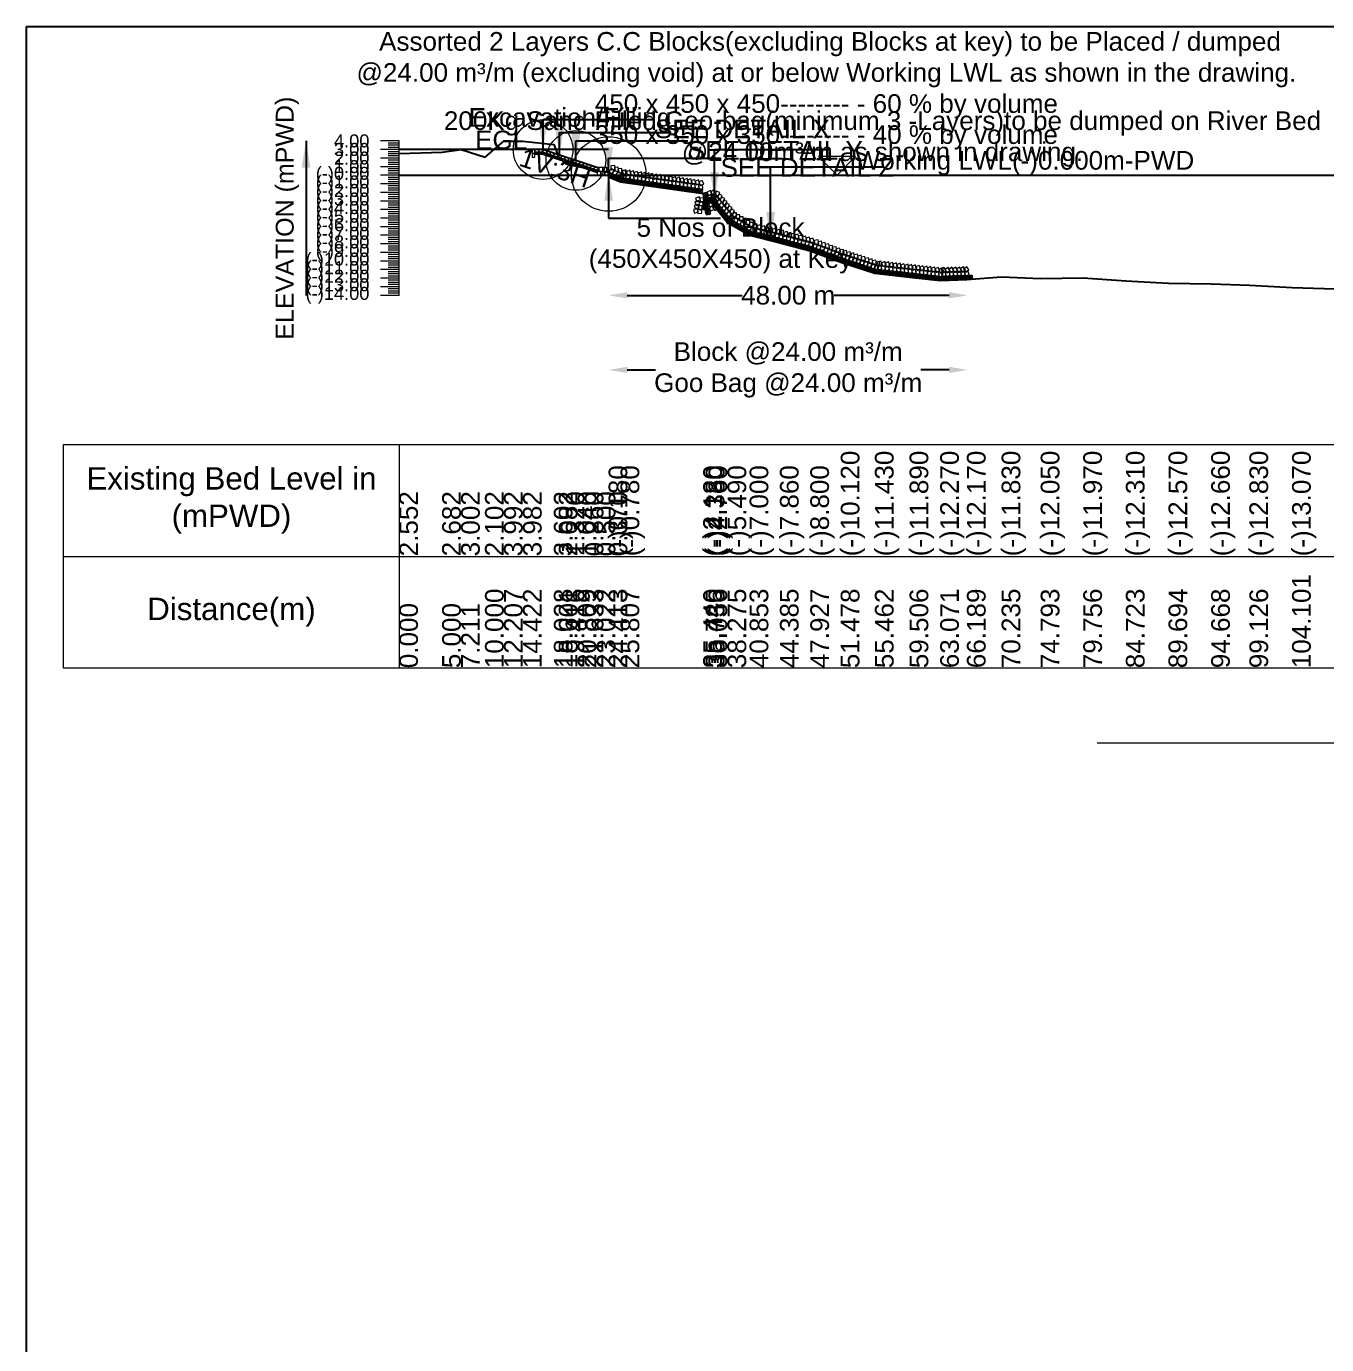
# Model space of a CAD drawing. Header units: inches. Extents: x 89000 to 845000, y -7071 to 18.
# Drawn here: x 340000 to 343487, y -3536 to 0 of the extents above; entities that cross this region are included whole.
import ezdxf

# ---------------------------------------------------------------- set-up
doc = ezdxf.new("R2010")
doc.units = ezdxf.units.IN
doc.header["$LTSCALE"] = 7
doc.header["$MEASUREMENT"] = 0
for name, color, linetype, lineweight in [('Cross section Data Border', 7, 'Continuous', 9), ('Cross Section Labels', 7, 'Continuous', 9), ('Existing_Bed_Level for Xsection', 7, 'Continuous', 25), ('Long Section Labels', 7, 'Continuous', 9)]:
    doc.layers.add(name, color=color, linetype=linetype, lineweight=lineweight)
doc.styles.get("Standard").update_dxf_attribs({"font": 'arial.ttf'})
doc.dimstyles.new('Appron Lebeling Style', dxfattribs={"dimtxt": 50, "dimasz": 50, "dimexe": 0.18, "dimexo": 0.0625, "dimgap": 0.09, "dimtad": 0, "dimtih": 1, "dimtoh": 1, "dimdec": 4, "dimzin": 0, "dimdsep": 46, "dimtxsty": 'Standard', "dimcen": 0.09, "dimse1": 1, "dimse2": 1, "dimadec": 0, "dimazin": 0, "dimtfac": 1, "dimtdec": 4, "dimtofl": 0, "dimtmove": 0, "dimatfit": 3, "dimfxl": 1, "dimtolj": 1, "dimtzin": 0, "dimarcsym": 0})
doc.dimstyles.get("Standard").update_dxf_attribs({"dimtxt": 0.18, "dimasz": 0.18, "dimexe": 0.18, "dimexo": 0.0625, "dimgap": 0.09, "dimtad": 0, "dimtih": 1, "dimtoh": 1, "dimdec": 4, "dimzin": 0, "dimdsep": 46, "dimtxsty": 'Standard', "dimcen": 0.09, "dimadec": 0, "dimazin": 0, "dimtfac": 1, "dimtdec": 4, "dimtofl": 0, "dimtmove": 0, "dimatfit": 3, "dimfxl": 1, "dimtolj": 1, "dimtzin": 0, "dimarcsym": 0})

# ---------------------------------------------------------------- blocks, each defined once
blk = doc.blocks.new('*D27')
at = {"layer": 'Cross Section Labels', "color": 0, "lineweight": -2, "transparency": 16777216}
for p, q in [((341611.5, -721.4), (341919.4, -721.4)), ((342474.4, -721.4), (342166.6, -721.4))]:
    blk.add_line(p, q, dxfattribs=at)
at = {"layer": 'Cross Section Labels', "color": 0, "transparency": 16777216}
for points in [[(341611.5, -713), (341611.5, -729.7), (341561.5, -721.4)], [(342474.4, -713), (342474.4, -729.7), (342524.4, -721.4)]]:
    blk.add_solid(points, dxfattribs=at)
at = {"layer": 'Defpoints', "color": 0, "transparency": 16777216}
for p in [(341561.5, -399.4), (342524.4, -679.1), (342524.4, -721.4)]:
    blk.add_point(p, dxfattribs=at)
at = {"layer": 'Cross Section Labels', "color": 0, "transparency": 16777216, "insert": (342043, -721.4), "char_height": 50, "attachment_point": 5}
blk.add_mtext('\\A1;48.00 m', dxfattribs=at)
blk = doc.blocks.new('*D28')
at = {"layer": 'Cross Section Labels', "color": 0, "lineweight": -2, "transparency": 16777216}
for p, q in [((341611.5, -921.4), (341687.4, -921.4)), ((342474.4, -921.4), (342398.6, -921.4))]:
    blk.add_line(p, q, dxfattribs=at)
at = {"layer": 'Cross Section Labels', "color": 0, "transparency": 16777216}
for points in [[(341611.5, -913), (341611.5, -929.7), (341561.5, -921.4)], [(342474.4, -913), (342474.4, -929.7), (342524.4, -921.4)]]:
    blk.add_solid(points, dxfattribs=at)
at = {"layer": 'Defpoints', "color": 0, "transparency": 16777216}
for p in [(341561.5, -399.4), (342524.4, -679.1), (342524.4, -921.4)]:
    blk.add_point(p, dxfattribs=at)
at = {"layer": 'Cross Section Labels', "color": 0, "transparency": 16777216, "insert": (342043, -921.4), "char_height": 50, "attachment_point": 5}
blk.add_mtext('\\A1;Block @24.00 m³/m ^JGoo Bag @24.00 m³/m ', dxfattribs=at)

msp = doc.modelspace()

# ---------------------------------------------------------------- linework, layer by layer
msp.add_lwpolyline([(340000, 0), (350000, 0), (350000, -7071), (340000, -7071)], close=True)
at = {"layer": 'Cross section Data Border'}
msp.add_lwpolyline([(340100, -1121.36), (349163.13215, -1121.36), (349163.13215, -1721.36), (340100, -1721.36)], close=True, dxfattribs=at)
for points in [[(341000, -1121.36), (341000, -1721.36)], [(340100, -1421.36), (349163.13215, -1421.36)]]:
    msp.add_lwpolyline(points, dxfattribs=at)
at = {"layer": 'Cross Section Labels'}
msp.add_lwpolyline([(342173.90156, -399.36), (342223.90156, -349.36), (342123.90156, -349.36)], close=True, dxfattribs=at)
msp.add_lwpolyline([(342871.56607, -1921.36), (345031.56607, -1921.36), (347191.56607, -1921.36)], dxfattribs=at)
for centre, radius in [((341385.55156, -330.36), 80), ((341473.52656, -359.685), 80), ((341561.50156, -395.91), 100)]:
    msp.add_circle(centre, radius, dxfattribs=at)
at = {"layer": 'Existing_Bed_Level for Xsection'}
for points in [[(341000, -340.664), (341115, -337.674), (341165.85536, -330.314), (341230, -351.014), (341280.75078, -307.544), (341331.71072, -307.774), (341414.6384, -316.514), (341427.82473, -351.474), (341446.57922, -369), (341478.599, -375.44), (341497.56608, -379.58), (341529.49976, -387.86), (341561.50156, -390.85), (341561.50156, -403.5), (341593.56044, -417.3), (341815.12208, -448.35), (341821.90815, -500.1), (341829.27679, -462.84), (341880.33232, -525.63), (341939.62812, -560.36), (342020.84769, -580.14), (342102.32164, -601.76), (342183.99747, -632.12), (342275.61907, -662.25), (342368.64495, -672.83), (342450.64193, -681.57), (342522.34983, -679.27), (342615.41233, -671.45), (342720.2401, -676.51), (342834.38518, -674.67), (342948.6308, -682.49), (343062.96025, -688.47), (343177.36033, -690.54), (343279.90219, -694.45), (343394.32099, -699.97), (343508.79294, -704.11)], [(341561.50156, -330.36), (341000, -330.36)], [(341535.62656, -380.385), (341386.61381, -330.71409), (341385.55156, -330.36), (341384.43184, -330.36), (341363.73184, -330.36)], [(341363.73184, -337.26), (341384.43184, -337.26), (341535.62656, -387.65824)], [(341363.73184, -339.56), (341384.0586, -339.56), (341532.4086, -389.01)], [(341363.73184, -341.86), (341383.68537, -341.86), (341530.45156, -390.78206)], [(341000, -399.36), (349063.13215, -399.36)]]:
    msp.add_lwpolyline(points, dxfattribs=at)
at = {"layer": 'Long Section Labels'}
for points in [[(341000, -307.36), (340950, -307.36)], [(341000, -313.11), (340970, -313.11)], [(341000, -721.36), (341000, -698.36), (341000, -675.36), (341000, -652.36), (341000, -629.36), (341000, -606.36), (341000, -583.36), (341000, -560.36), (341000, -537.36), (341000, -514.36), (341000, -491.36), (341000, -468.36), (341000, -445.36), (341000, -422.36), (341000, -399.36), (341000, -376.36), (341000, -353.36), (341000, -330.36), (341000, -307.36)], [(341000, -330.36), (340950, -330.36)], [(341000, -353.36), (340950, -353.36)], [(341000, -318.86), (340970, -318.86)], [(341000, -324.61), (340970, -324.61)], [(341000, -336.11), (340970, -336.11)], [(341000, -341.86), (340970, -341.86)], [(341000, -347.61), (340970, -347.61)], [(341000, -376.36), (340950, -376.36)], [(341000, -359.11), (340970, -359.11)], [(341000, -364.86), (340970, -364.86)], [(341000, -370.61), (340970, -370.61)], [(341000, -382.11), (340970, -382.11)], [(341000, -387.86), (340970, -387.86)], [(341000, -399.36), (340950, -399.36)], [(341000, -422.36), (340950, -422.36)], [(341000, -393.61), (340970, -393.61)], [(341000, -405.11), (340970, -405.11)], [(341000, -410.86), (340970, -410.86)], [(341000, -416.61), (340970, -416.61)], [(341000, -445.36), (340950, -445.36)], [(341000, -428.11), (340970, -428.11)], [(341000, -433.86), (340970, -433.86)], [(341000, -439.61), (340970, -439.61)], [(341000, -451.11), (340970, -451.11)], [(341000, -456.86), (340970, -456.86)], [(341000, -468.36), (340950, -468.36)], [(341000, -491.36), (340950, -491.36)], [(341000, -462.61), (340970, -462.61)], [(341000, -474.11), (340970, -474.11)], [(341000, -479.86), (340970, -479.86)], [(341000, -485.61), (340970, -485.61)], [(341000, -514.36), (340950, -514.36)], [(341000, -497.11), (340970, -497.11)], [(341000, -502.86), (340970, -502.86)], [(341000, -508.61), (340970, -508.61)], [(341000, -520.11), (340970, -520.11)], [(341000, -525.86), (340970, -525.86)], [(341000, -537.36), (340950, -537.36)], [(341000, -560.36), (340950, -560.36)], [(341000, -531.61), (340970, -531.61)], [(341000, -543.11), (340970, -543.11)], [(341000, -548.86), (340970, -548.86)], [(341000, -554.61), (340970, -554.61)], [(341000, -583.36), (340950, -583.36)], [(341000, -566.11), (340970, -566.11)], [(341000, -571.86), (340970, -571.86)], [(341000, -577.61), (340970, -577.61)], [(341000, -589.11), (340970, -589.11)], [(341000, -594.86), (340970, -594.86)], [(341000, -600.61), (340970, -600.61)], [(341000, -606.36), (340950, -606.36)], [(341000, -629.36), (340950, -629.36)], [(341000, -612.11), (340970, -612.11)], [(341000, -617.86), (340970, -617.86)], [(341000, -623.61), (340970, -623.61)], [(341000, -635.11), (340970, -635.11)], [(341000, -652.36), (340950, -652.36)], [(341000, -640.86), (340970, -640.86)], [(341000, -646.61), (340970, -646.61)], [(341000, -658.11), (340970, -658.11)], [(341000, -663.86), (340970, -663.86)], [(341000, -669.61), (340970, -669.61)], [(341000, -675.36), (340950, -675.36)], [(341000, -698.36), (340950, -698.36)], [(341000, -681.11), (340970, -681.11)], [(341000, -686.86), (340970, -686.86)], [(341000, -692.61), (340970, -692.61)], [(341000, -704.11), (340970, -704.11)], [(341000, -721.36), (340950, -721.36)], [(341000, -709.86), (340970, -709.86)], [(341000, -715.61), (340970, -715.61)]]:
    msp.add_lwpolyline(points, dxfattribs=at)
for points in [[(341363.73184, -330.36), (341356.83184, -330.36), (341356.83184, -340.71), (341363.73184, -340.71)], [(341363.73184, -340.71), (341356.83184, -340.71), (341356.83184, -351.06), (341363.73184, -351.06)], [(341374.08184, -330.36), (341363.73184, -330.36), (341363.73184, -337.26), (341374.08184, -337.26)], [(341384.43184, -330.36), (341374.08184, -330.36), (341374.08184, -337.26), (341384.43184, -337.26)], [(341396.43269, -333.98704), (341386.61381, -330.71409), (341384.43184, -337.26), (341394.25071, -340.53296)], [(341406.25156, -337.26), (341396.43269, -333.98704), (341394.25071, -340.53296), (341404.06959, -343.80591)], [(341416.07043, -340.53296), (341406.25156, -337.26), (341404.06959, -343.80591), (341413.88846, -347.07887)], [(341425.8893, -343.80591), (341416.07043, -340.53296), (341413.88846, -347.07887), (341423.70733, -350.35183)], [(341435.70817, -347.07887), (341425.8893, -343.80591), (341423.70733, -350.35183), (341433.5262, -353.62479)], [(341445.52705, -350.35183), (341435.70817, -347.07887), (341433.5262, -353.62479), (341443.34508, -356.89774)], [(341455.34592, -353.62479), (341445.52705, -350.35183), (341443.34508, -356.89774), (341453.16395, -360.1707)], [(341465.16479, -356.89774), (341455.34592, -353.62479), (341453.16395, -360.1707), (341462.98282, -363.44366)], [(341474.98366, -360.1707), (341465.16479, -356.89774), (341462.98282, -363.44366), (341472.80169, -366.71662)], [(341484.80254, -363.44366), (341474.98366, -360.1707), (341472.80169, -366.71662), (341482.62056, -369.98957)], [(341494.62141, -366.71662), (341484.80254, -363.44366), (341482.62056, -369.98957), (341492.43944, -373.26253)], [(341504.44028, -369.98957), (341494.62141, -366.71662), (341492.43944, -373.26253), (341502.25831, -376.53549)], [(341514.25915, -373.26253), (341504.44028, -369.98957), (341502.25831, -376.53549), (341512.07718, -379.80845)], [(341524.07802, -376.53549), (341514.25915, -373.26253), (341512.07718, -379.80845), (341521.89605, -383.0814)], [(341533.8969, -379.80845), (341524.07802, -376.53549), (341521.89605, -383.0814), (341531.71492, -386.35436)], [(341545.97656, -378.66), (341535.62656, -378.66), (341535.62656, -389.01), (341545.97656, -389.01)], [(341556.32656, -378.66), (341545.97656, -378.66), (341545.97656, -389.01), (341556.32656, -389.01)], [(341576.40476, -387.52801), (341568.28248, -381.11311), (341561.86757, -389.23539), (341569.98986, -395.65029)], [(341577.76668, -373.13354), (341567.48686, -374.33675), (341568.69007, -384.61657), (341578.96989, -383.41336)], [(341585.91141, -391.62022), (341577.78912, -385.20532), (341571.37422, -393.3276), (341579.4965, -399.7425)], [(341587.27333, -377.22575), (341576.99351, -378.42896), (341578.19672, -388.70878), (341588.47654, -387.50557)], [(341596.77998, -381.31796), (341586.50015, -382.52117), (341587.70336, -392.80099), (341597.98319, -391.59778)], [(341606.28662, -385.41017), (341596.0068, -386.61338), (341597.21001, -396.8932), (341607.48983, -395.68999)], [(341607.66323, -384.61793), (341598.06608, -388.49312), (341601.94127, -398.09028), (341611.53842, -394.21509)], [(341617.91307, -386.05436), (341608.31592, -389.92955), (341612.19111, -399.52671), (341621.78826, -395.65152)], [(341628.16291, -387.49079), (341618.56575, -391.36598), (341622.44094, -400.96314), (341632.0381, -397.08795)], [(341540.80156, -389.01), (341530.45156, -389.01), (341530.45156, -399.36), (341540.80156, -399.36)], [(341551.15156, -389.01), (341540.80156, -389.01), (341540.80156, -399.36), (341551.15156, -399.36)], [(341561.50156, -389.01), (341551.15156, -389.01), (341551.15156, -399.36), (341561.50156, -399.36)], [(341595.41805, -395.71243), (341587.29577, -389.29753), (341580.88086, -397.41981), (341589.00315, -403.83472)], [(341604.9247, -399.80464), (341596.80241, -393.38974), (341590.38751, -401.51202), (341598.5098, -407.92693)], [(341610.15095, -398.86107), (341600.62295, -394.81882), (341596.5807, -404.34682), (341606.1087, -408.38907)], [(341620.40078, -400.2975), (341610.87279, -396.25525), (341606.83054, -405.78325), (341616.35853, -409.8255)], [(341628.36783, -398.70703), (341618.09573, -399.97446), (341619.36316, -410.24657), (341629.63527, -408.97914)], [(341638.61767, -400.14346), (341628.34557, -401.41089), (341629.613, -411.683), (341639.8851, -410.41557)], [(341638.41275, -388.92722), (341628.81559, -392.80241), (341632.69078, -402.39957), (341642.28794, -398.52438)], [(341648.86751, -401.57989), (341638.59541, -402.84732), (341639.86284, -413.11943), (341650.13494, -411.852)], [(341648.66259, -390.36365), (341639.06543, -394.23884), (341642.94062, -403.83599), (341652.53777, -399.9608)], [(341659.11735, -403.01632), (341648.84524, -404.28375), (341650.11267, -414.55585), (341660.38478, -413.28842)], [(341658.91242, -391.80008), (341649.31527, -395.67527), (341653.19046, -405.27242), (341662.78761, -401.39723)], [(341669.36719, -404.45275), (341659.09508, -405.72018), (341660.36251, -415.99228), (341670.63462, -414.72485)], [(341669.16226, -393.23651), (341659.5651, -397.11169), (341663.44029, -406.70885), (341673.03745, -402.83366)], [(341679.61702, -405.88918), (341669.34492, -407.15661), (341670.61235, -417.42871), (341680.88445, -416.16128)], [(341679.4121, -394.67293), (341669.81494, -398.54812), (341673.69013, -408.14528), (341683.28729, -404.27009)], [(341689.86686, -407.32561), (341679.59476, -408.59304), (341680.86219, -418.86514), (341691.13429, -417.59771)], [(341689.66194, -396.10936), (341680.06478, -399.98455), (341683.93997, -409.58171), (341693.53713, -405.70652)], [(341700.1167, -408.76203), (341689.84459, -410.02946), (341691.11203, -420.30157), (341701.38413, -419.03414)], [(341699.91177, -397.54579), (341690.31462, -401.42098), (341694.18981, -411.01814), (341703.78696, -407.14295)], [(341710.36654, -410.19846), (341700.09443, -411.46589), (341701.36186, -421.738), (341711.63397, -420.47057)], [(341710.16161, -398.98222), (341700.56446, -402.85741), (341704.43964, -412.45457), (341714.0368, -408.57938)], [(341720.61637, -411.63489), (341710.34427, -412.90232), (341711.6117, -423.17443), (341721.8838, -421.907)], [(341720.41145, -400.41865), (341710.81429, -404.29384), (341714.68948, -413.89099), (341724.28664, -410.0158)], [(341730.86621, -413.07132), (341720.59411, -414.33875), (341721.86154, -424.61085), (341732.13364, -423.34342)], [(341730.66129, -401.85508), (341721.06413, -405.73027), (341724.93932, -415.32742), (341734.53648, -411.45223)], [(341741.11605, -414.50775), (341730.84395, -415.77518), (341732.11138, -426.04728), (341742.38348, -424.77985)], [(341740.91112, -403.29151), (341731.31397, -407.16669), (341735.18916, -416.76385), (341744.78631, -412.88866)], [(341751.36589, -415.94418), (341741.09378, -417.21161), (341742.36121, -427.48371), (341752.63332, -426.21628)], [(341751.16096, -404.72793), (341741.56381, -408.60312), (341745.439, -418.20028), (341755.03615, -414.32509)], [(341761.61572, -417.38061), (341751.34362, -418.64804), (341752.61105, -428.92014), (341762.88316, -427.65271)], [(341761.4108, -406.16436), (341751.81364, -410.03955), (341755.68883, -419.63671), (341765.28599, -415.76152)], [(341771.86556, -418.81703), (341761.59346, -420.08446), (341762.86089, -430.35657), (341773.13299, -429.08914)], [(341771.66064, -407.60079), (341762.06348, -411.47598), (341765.93867, -421.07314), (341775.53583, -417.19795)], [(341782.1154, -420.25346), (341771.8433, -421.52089), (341773.11073, -431.793), (341783.38283, -430.52557)], [(341781.91048, -409.03722), (341772.31332, -412.91241), (341776.18851, -422.50957), (341785.78566, -418.63438)], [(341792.36524, -421.68989), (341782.09313, -422.95732), (341783.36056, -433.22943), (341793.63267, -431.962)], [(341792.16031, -410.47365), (341782.56316, -414.34884), (341786.43835, -423.94599), (341796.0355, -420.0708)], [(341802.61508, -423.12632), (341792.34297, -424.39375), (341793.6104, -434.66585), (341803.88251, -433.39842)], [(341802.41015, -411.91008), (341792.81299, -415.78527), (341796.68818, -425.38242), (341806.28534, -421.50723)], [(341812.65999, -413.34651), (341803.06283, -417.22169), (341806.93802, -426.81885), (341816.53518, -422.94366)], [(341794.76759, -460.41995), (341798.09946, -470.21899), (341807.8985, -466.88712), (341804.56663, -457.08808)], [(341812.86491, -424.56275), (341802.59281, -425.83018), (341803.86024, -436.10228), (341814.13234, -434.83485)], [(341838.79439, -450.10037), (341834.83659, -440.53699), (341825.27321, -444.49478), (341829.231, -454.05817)], [(341840.14008, -460.36252), (341836.18228, -450.79913), (341826.6189, -454.75693), (341830.5767, -464.32031)], [(341849.55082, -446.91521), (341843.25926, -438.69701), (341835.04106, -444.98856), (341841.33262, -453.20676)], [(341850.89651, -457.17735), (341844.60496, -448.95915), (341836.38676, -455.25071), (341842.67831, -463.46891)], [(341852.24221, -467.4395), (341845.95065, -459.2213), (341837.73245, -465.51285), (341844.02401, -473.73105)], [(341852.22492, -454.21904), (341843.83817, -448.15398), (341837.77311, -456.54072), (341846.15985, -462.60578)], [(341858.75453, -462.2494), (341850.36778, -456.18434), (341844.30272, -464.57108), (341852.68947, -470.63614)], [(341859.711, -445.86412), (341850.04322, -442.16864), (341846.34774, -451.83642), (341856.01552, -455.5319)], [(341866.24061, -453.89448), (341856.57283, -450.199), (341852.87735, -459.86678), (341862.54513, -463.56226)], [(341872.77022, -461.92484), (341863.10244, -458.22936), (341859.40697, -467.89714), (341869.07474, -471.59262)], [(341788.74372, -490.88001), (341792.07559, -500.67905), (341801.87463, -497.34718), (341798.54276, -487.54815)], [(341790.75168, -480.72666), (341794.08354, -490.5257), (341803.88258, -487.19383), (341800.55071, -477.39479)], [(341792.75963, -470.5733), (341796.0915, -480.37234), (341805.89054, -477.04047), (341802.55867, -467.24144)], [(341799.95385, -491.30329), (341800.64426, -501.63024), (341810.97121, -500.93982), (341810.28079, -490.61288)], [(341801.9618, -481.14994), (341802.65222, -491.47688), (341812.97916, -490.78647), (341812.28875, -480.45952)], [(341803.96976, -470.99658), (341804.66018, -481.32353), (341814.98712, -480.63311), (341814.29671, -470.30617)], [(341805.97772, -460.84323), (341806.66813, -471.17017), (341816.99508, -470.47976), (341816.30466, -460.15281)], [(341841.48577, -470.62466), (341837.52798, -461.06128), (341827.96459, -465.01907), (341831.92239, -474.58246)], [(341842.83147, -480.88681), (341838.87367, -471.32342), (341829.31028, -475.28122), (341833.26808, -484.8446)], [(341844.17716, -491.14895), (341840.21936, -481.58557), (341830.65598, -485.54336), (341834.61377, -495.10675)], [(341853.5879, -477.70164), (341847.29634, -469.48344), (341839.07814, -475.775), (341845.3697, -483.9932)], [(341854.93359, -487.96379), (341848.64204, -479.74559), (341840.42384, -486.03714), (341846.71539, -494.25534)], [(341865.28414, -470.27976), (341856.89739, -464.2147), (341850.83233, -472.60144), (341859.21908, -478.6665)], [(341871.81375, -478.31012), (341863.427, -472.24506), (341857.36194, -480.6318), (341865.74869, -486.69686)], [(341878.34336, -486.34048), (341869.95661, -480.27542), (341863.89155, -488.66216), (341872.2783, -494.72722)], [(341879.29983, -469.9552), (341869.63206, -466.25972), (341865.93658, -475.9275), (341875.60435, -479.62298)], [(341884.87297, -494.37084), (341876.48622, -488.30578), (341870.42116, -496.69252), (341878.80791, -502.75758)], [(341885.82944, -477.98556), (341876.16167, -474.29008), (341872.46619, -483.95786), (341882.13397, -487.65334)], [(341892.35906, -486.01592), (341882.69128, -482.32044), (341878.9958, -491.98822), (341888.66358, -495.6837)], [(341898.88867, -494.04628), (341889.22089, -490.3508), (341885.52541, -500.01858), (341895.19319, -503.71406)], [(341891.40258, -502.4012), (341883.01584, -496.33614), (341876.95077, -504.72288), (341885.33752, -510.78794)], [(341897.93219, -510.43156), (341889.54545, -504.3665), (341883.48038, -512.75324), (341891.86713, -518.8183)], [(341900.41626, -510.45604), (341890.4353, -507.71688), (341887.69614, -517.69784), (341897.6771, -520.437)], [(341905.41828, -502.07664), (341895.7505, -498.38116), (341892.05502, -508.04894), (341901.7228, -511.74442)], [(341904.49737, -500.00661), (341894.14761, -499.93578), (341894.07678, -510.28553), (341904.42654, -510.35637)], [(341909.34712, -515.68692), (341899.36617, -512.94776), (341896.62701, -522.92872), (341906.60797, -525.66788)], [(341913.42824, -505.23749), (341903.07848, -505.16665), (341903.00765, -515.51641), (341913.3574, -515.58725)], [(341918.27799, -520.9178), (341908.29704, -518.17864), (341905.55788, -528.1596), (341915.53883, -530.89876)], [(341922.35911, -510.46837), (341912.00935, -510.39753), (341911.93852, -520.74729), (341922.28827, -520.81813)], [(341927.20886, -526.14868), (341917.2279, -523.40952), (341914.48875, -533.39048), (341924.4697, -536.12963)], [(341931.28998, -515.69925), (341920.94022, -515.62841), (341920.86938, -525.97817), (341931.21914, -526.049)], [(341936.13973, -531.37956), (341926.15877, -528.6404), (341923.41961, -538.62135), (341933.40057, -541.36051)], [(341940.22085, -520.93013), (341929.87109, -520.85929), (341929.80025, -531.20905), (341940.15001, -531.27988)], [(341949.15172, -526.161), (341938.80196, -526.09017), (341938.73112, -536.43992), (341949.08088, -536.51076)], [(341959.05296, -529.76443), (341949.11788, -532.6656), (341952.01905, -542.60067), (341961.95412, -539.69951)], [(341945.0706, -536.61043), (341935.08964, -533.87127), (341932.35048, -543.85223), (341942.33144, -546.59139)], [(341954.00147, -541.84131), (341944.02051, -539.10215), (341941.28135, -549.08311), (341951.26231, -551.82227)], [(341958.08258, -531.39188), (341947.73283, -531.32105), (341947.66199, -541.6708), (341958.01175, -541.74164)], [(341958.14099, -540.94542), (341947.79375, -541.18461), (341948.03295, -551.53185), (341958.38019, -551.29265)], [(341968.19707, -543.39445), (341957.84983, -543.63365), (341958.08903, -553.98088), (341968.43627, -553.74168)], [(341969.10904, -532.21346), (341959.17396, -535.11463), (341962.07513, -545.04971), (341972.0102, -542.14854)], [(341978.25315, -545.84348), (341967.90591, -546.08268), (341968.14511, -556.42991), (341978.49235, -556.19071)], [(341979.16512, -534.66249), (341969.23004, -537.56366), (341972.13121, -547.49874), (341982.06628, -544.59757)], [(341988.30923, -548.29251), (341977.96199, -548.53171), (341978.20119, -558.87894), (341988.54843, -558.63975)], [(341989.2212, -537.11152), (341979.28612, -540.01269), (341982.18729, -549.94777), (341992.12236, -547.0466)], [(341998.36531, -550.74154), (341988.01807, -550.98074), (341988.25727, -561.32797), (341998.60451, -561.08878)], [(341999.27728, -539.56056), (341989.3422, -542.46172), (341992.24337, -552.3968), (342002.17844, -549.49563)], [(342008.42139, -553.19057), (341998.07415, -553.42977), (341998.31335, -563.77701), (342008.66059, -563.53781)], [(342009.33336, -542.00959), (341999.39828, -544.91076), (342002.29945, -554.84583), (342012.23452, -551.94466)], [(342018.47747, -555.6396), (342008.13023, -555.8788), (342008.36943, -566.22604), (342018.71667, -565.98684)], [(342019.38944, -544.45862), (342009.45436, -547.35979), (342012.35553, -557.29486), (342022.2906, -554.39369)], [(342028.53355, -558.08863), (342018.18631, -558.32783), (342018.42551, -568.67507), (342028.77275, -568.43587)], [(342029.44552, -546.90765), (342019.51044, -549.80882), (342022.41161, -559.74389), (342032.34668, -556.84273)], [(342038.98764, -560.90539), (342028.63768, -560.93248), (342028.66477, -571.28245), (342039.01473, -571.25536)], [(342040.12857, -549.74545), (342030.13612, -552.44239), (342032.83306, -562.43484), (342042.82551, -559.73789)], [(342048.99142, -563.56001), (342038.64145, -563.58709), (342038.66854, -573.93706), (342049.01851, -573.90997)], [(342050.13234, -552.40006), (342040.1399, -555.097), (342042.83684, -565.08945), (342052.82929, -562.39251)], [(342060.13612, -555.05467), (342050.14367, -557.75162), (342052.84062, -567.74406), (342062.83306, -565.04712)], [(342070.13989, -557.70928), (342060.14745, -560.40623), (342062.84439, -570.39867), (342072.83684, -567.70173)], [(342080.14367, -560.36389), (342070.15122, -563.06084), (342072.84817, -573.05328), (342082.84062, -570.35634)], [(342090.14745, -563.0185), (342080.155, -565.71545), (342082.85195, -575.70789), (342092.84439, -573.01095)], [(342100.15122, -565.67311), (342090.15878, -568.37006), (342092.85572, -578.36251), (342102.84817, -575.66556)], [(342058.9952, -566.21462), (342048.64523, -566.2417), (342048.67232, -576.59167), (342059.02228, -576.56458)], [(342068.99897, -568.86923), (342058.64901, -568.89631), (342058.67609, -579.24628), (342069.02606, -579.21919)], [(342079.00275, -571.52384), (342068.65278, -571.55093), (342068.67987, -581.90089), (342079.02984, -581.8738)], [(342089.00652, -574.17845), (342078.65656, -574.20554), (342078.68365, -584.5555), (342089.03361, -584.52841)], [(342099.0103, -576.83306), (342088.66034, -576.86015), (342088.68742, -587.21011), (342099.03739, -587.18302)], [(342109.01408, -579.48767), (342098.66411, -579.51476), (342098.6912, -589.86472), (342109.04116, -589.83764)], [(342110.155, -568.32772), (342100.16255, -571.02467), (342102.8595, -581.01712), (342112.85195, -578.32017)], [(342120.83041, -583.8423), (342110.52599, -582.872), (342109.55569, -593.17642), (342119.86011, -594.14672)], [(342123.04132, -572.84421), (342112.83551, -574.5658), (342114.5571, -584.77161), (342124.76291, -583.05002)], [(342130.53186, -587.44846), (342120.22744, -586.47816), (342119.25714, -596.78258), (342129.56156, -597.75288)], [(342132.74277, -576.45037), (342122.53696, -578.17196), (342124.25855, -588.37777), (342134.46436, -586.65618)], [(342140.2333, -591.05462), (342129.92889, -590.08432), (342128.95859, -600.38874), (342139.26301, -601.35903)], [(342142.44422, -580.05653), (342132.23841, -581.77812), (342133.95999, -591.98393), (342144.16581, -590.26234)], [(342149.93475, -594.66078), (342139.63034, -593.69048), (342138.66004, -603.9949), (342148.96446, -604.96519)], [(342152.14567, -583.66269), (342141.93985, -585.38428), (342143.66144, -595.59009), (342153.86726, -593.8685)], [(342159.6362, -598.26693), (342149.33179, -597.29664), (342148.36149, -607.60106), (342158.66591, -608.57135)], [(342161.84712, -587.26885), (342151.6413, -588.99043), (342153.36289, -599.19625), (342163.56871, -597.47466)], [(342169.33765, -601.87309), (342159.03323, -600.9028), (342158.06294, -611.20722), (342168.36736, -612.17751)], [(342171.54857, -590.875), (342161.34275, -592.59659), (342163.06434, -602.80241), (342173.27016, -601.08082)], [(342181.25002, -594.48116), (342171.0442, -596.20275), (342172.76579, -606.40857), (342182.97161, -604.68698)], [(342190.95147, -598.08732), (342180.74565, -599.80891), (342182.46724, -610.01472), (342192.67305, -608.29314)], [(342179.0391, -605.47925), (342168.73468, -604.50896), (342167.76439, -614.81338), (342178.06881, -615.78367)], [(342188.74055, -609.08541), (342178.43613, -608.11512), (342177.46584, -618.41953), (342187.77026, -619.38983)], [(342197.69, -612.15446), (342187.35606, -611.57813), (342186.77973, -621.91207), (342197.11368, -622.4884)], [(342199.47957, -601.08), (342189.3469, -603.18984), (342191.45673, -613.32251), (342201.5894, -611.21268)], [(342207.52201, -615.38774), (342197.18807, -614.81141), (342196.61174, -625.14535), (342206.94568, -625.72168)], [(342209.31158, -604.31328), (342199.1789, -606.42312), (342201.28874, -616.55579), (342211.42141, -614.44596)], [(342217.35402, -618.62102), (342207.02008, -618.04469), (342206.44375, -628.37864), (342216.77769, -628.95496)], [(342219.14359, -607.54656), (342209.01091, -609.6564), (342211.12075, -619.78907), (342221.25342, -617.67924)], [(342227.18603, -621.8543), (342216.85209, -621.27798), (342216.27576, -631.61192), (342226.6097, -632.18824)], [(342228.9756, -610.77985), (342218.84292, -612.88968), (342220.95275, -623.02235), (342231.08543, -620.91252)], [(342237.01804, -625.08758), (342226.68409, -624.51126), (342226.10777, -634.8452), (342236.44171, -635.42152)], [(342238.8076, -614.01313), (342228.67493, -616.12296), (342230.78476, -626.25564), (342240.91744, -624.1458)], [(342246.85004, -628.32086), (342236.5161, -627.74454), (342235.93978, -638.07848), (342246.27372, -638.65481)], [(342248.63961, -617.24641), (342238.50694, -619.35624), (342240.61677, -629.48892), (342250.74945, -627.37908)], [(342256.68205, -631.55415), (342246.34811, -630.97782), (342245.77179, -641.31176), (342256.10573, -641.88809)], [(342258.47162, -620.47969), (342248.33895, -622.58952), (342250.44878, -632.7222), (342260.58146, -630.61237)], [(342266.51406, -634.78743), (342256.18012, -634.2111), (342255.60379, -644.54504), (342265.93774, -645.12137)], [(342268.30363, -623.71297), (342258.17096, -625.82281), (342260.28079, -635.95548), (342270.41346, -633.84565)], [(342278.13564, -626.94625), (342268.00296, -629.05609), (342270.1128, -639.18876), (342280.24547, -637.07893)], [(342287.96765, -630.17953), (342277.83497, -632.28937), (342279.94481, -642.42204), (342290.07748, -640.31221)], [(342291.48236, -629.50984), (342281.98914, -633.63312), (342286.11242, -643.12634), (342295.60563, -639.00306)], [(342301.76606, -630.67943), (342292.27285, -634.80271), (342296.39613, -644.29592), (342305.88934, -640.17264)], [(342312.04976, -631.84901), (342302.55655, -635.97229), (342306.67983, -645.4655), (342316.17304, -641.34222)], [(342322.33347, -633.0186), (342312.84026, -637.14188), (342316.96354, -646.63509), (342326.45675, -642.51181)], [(342332.61717, -634.18818), (342323.12396, -638.31146), (342327.24724, -647.80467), (342336.74045, -643.68139)], [(342342.90088, -635.35776), (342333.40766, -639.48104), (342337.53094, -648.97426), (342347.02416, -644.85098)], [(342276.34607, -638.02071), (342266.01213, -637.44438), (342265.4358, -647.77832), (342275.76974, -648.35465)], [(342286.17808, -641.25399), (342275.84414, -640.67766), (342275.26781, -651.01161), (342285.60175, -651.58793)], [(342291.97868, -640.71697), (342281.74299, -642.25092), (342283.27693, -652.48661), (342293.51262, -650.95267)], [(342302.26239, -641.88656), (342292.02669, -643.4205), (342293.56063, -653.6562), (342303.79633, -652.12226)], [(342312.54609, -643.05614), (342302.31039, -644.59008), (342303.84433, -654.82578), (342314.08003, -653.29184)], [(342322.8298, -644.22573), (342312.5941, -645.75967), (342314.12804, -655.99537), (342324.36374, -654.46143)], [(342333.1135, -645.39531), (342322.8778, -646.92925), (342324.41174, -657.16495), (342334.64744, -655.63101)], [(342343.39721, -646.56489), (342333.16151, -648.09884), (342334.69545, -658.33453), (342344.93115, -656.80059)], [(342353.68091, -647.73448), (342343.44521, -649.26842), (342344.97915, -659.50412), (342355.21485, -657.97018)], [(342353.18458, -636.52735), (342343.69137, -640.65063), (342347.81465, -650.14384), (342357.30786, -646.02056)], [(342363.96461, -648.90406), (342353.72892, -650.438), (342355.26286, -660.6737), (342365.49855, -659.13976)], [(342363.46829, -637.69693), (342353.97507, -641.82021), (342358.09835, -651.31342), (342367.59156, -647.19014)], [(342374.24832, -650.07365), (342364.01262, -651.60759), (342365.54656, -661.84329), (342375.78226, -660.30935)], [(342373.75199, -638.86652), (342364.25878, -642.9898), (342368.38206, -652.48301), (342377.87527, -648.35973)], [(342384.37929, -651.13166), (342374.15467, -652.73779), (342375.76081, -662.96241), (342385.98543, -661.35628)], [(342383.80389, -639.92831), (342374.34001, -644.11848), (342378.53018, -653.58235), (342387.99406, -649.39219)], [(342394.671, -652.22864), (342384.44638, -653.83478), (342386.05251, -664.05939), (342396.27713, -662.45326)], [(342394.09559, -641.02529), (342384.63171, -645.21546), (342388.82188, -654.67934), (342398.28576, -650.48917)], [(342404.9627, -653.32563), (342394.73808, -654.93176), (342396.34421, -665.15638), (342406.56883, -663.55025)], [(342404.38729, -642.12228), (342394.92342, -646.31245), (342399.11358, -655.77633), (342408.57746, -651.58616)], [(342415.2544, -654.42261), (342405.02978, -656.02875), (342406.63591, -666.25337), (342416.86053, -664.64723)], [(342414.679, -643.21926), (342405.21512, -647.40943), (342409.40529, -656.87331), (342418.86916, -652.68314)], [(342425.5461, -655.5196), (342415.32148, -657.12573), (342416.92761, -667.35035), (342427.15223, -665.74422)], [(342424.9707, -644.31625), (342415.50682, -648.50642), (342419.69699, -657.9703), (342429.16087, -653.78013)], [(342435.8378, -656.61658), (342425.61318, -658.22272), (342427.21932, -668.44734), (342437.44394, -666.8412)], [(342435.2624, -645.41323), (342425.79852, -649.6034), (342429.98869, -659.06728), (342439.45257, -654.87711)], [(342446.1295, -657.71357), (342435.90488, -659.3197), (342437.51102, -669.54432), (342447.73564, -667.93819)], [(342445.5541, -646.51022), (342436.09022, -650.70039), (342440.28039, -660.16427), (342449.74427, -655.9741)], [(342456.42121, -658.81055), (342446.19659, -660.41669), (342447.80272, -670.64131), (342458.02734, -669.03517)], [(342455.8458, -647.60721), (342446.38192, -651.79737), (342450.57209, -661.26125), (342460.03597, -657.07108)], [(342461.46035, -646.88231), (342452.66423, -652.33673), (342458.11865, -661.13285), (342466.91477, -655.67843)], [(342463.57422, -657.89946), (342453.6685, -660.89934), (342456.66839, -670.80506), (342466.5741, -667.80518)], [(342471.80503, -646.55051), (342463.00891, -652.00493), (342468.46333, -660.80105), (342477.25945, -655.34663)], [(342473.9189, -657.56766), (342464.01318, -660.56754), (342467.01307, -670.47326), (342476.91878, -667.47337)], [(342482.14971, -646.2187), (342473.35359, -651.67313), (342478.80801, -660.46925), (342487.60413, -655.01483)], [(342484.26358, -657.23586), (342474.35786, -660.23574), (342477.35775, -670.14146), (342487.26346, -667.14157)], [(342492.49439, -645.8869), (342483.69827, -651.34133), (342489.15269, -660.13745), (342497.94881, -654.68303)], [(342494.60826, -656.90406), (342484.70254, -659.90394), (342487.70243, -669.80966), (342497.60814, -666.80977)], [(342502.83907, -645.5551), (342494.04295, -651.00952), (342499.49737, -659.80565), (342508.29349, -654.35123)], [(342504.95294, -656.57226), (342495.04722, -659.57214), (342498.04711, -669.47785), (342507.95282, -666.47797)], [(342513.18375, -645.2233), (342504.38763, -650.67772), (342509.84205, -659.47385), (342518.63817, -654.01942)], [(342515.29762, -656.24045), (342505.3919, -659.24034), (342508.39179, -669.14605), (342518.2975, -666.14617)], [(342521.74791, -644.87657), (342513.24581, -650.77885), (342519.14809, -659.28094), (342527.65019, -653.37866)], [(342524.42903, -655.76958), (342514.69182, -659.27802), (342518.20027, -669.01524), (342527.93748, -665.50679)]]:
    msp.add_lwpolyline(points, close=True, dxfattribs=at)
for centre, major_axis in [((341565.50257, -403.09383), (7.03069, -3.02642)), ((341567.04851, -399.50243), (7.03069, -3.02642)), ((341568.59446, -395.91103), (7.03069, -3.02642)), ((341579.56395, -409.14667), (7.03069, -3.02642)), ((341581.1099, -405.55527), (7.03069, -3.02642)), ((341582.65584, -401.96387), (7.03069, -3.02642)), ((341593.62534, -415.1995), (7.03069, -3.02642)), ((341595.17128, -411.6081), (7.03069, -3.02642)), ((341596.71723, -408.0167), (7.03069, -3.02642)), ((341608.22898, -417.38157), (7.58032, -1.06232)), ((341608.77163, -413.50941), (7.58032, -1.06232)), ((341609.31428, -409.63725), (7.58032, -1.06232)), ((341623.38963, -419.50621), (7.58032, -1.06232)), ((341623.93228, -415.63404), (7.58032, -1.06232)), ((341624.47493, -411.76188), (7.58032, -1.06232)), ((341638.55028, -421.63084), (7.58032, -1.06232)), ((341639.09293, -417.75868), (7.58032, -1.06232)), ((341639.63558, -413.88652), (7.58032, -1.06232)), ((341653.71093, -423.75548), (7.58032, -1.06232)), ((341654.25358, -419.88332), (7.58032, -1.06232)), ((341654.79623, -416.01116), (7.58032, -1.06232)), ((341668.87158, -425.88012), (7.58032, -1.06232)), ((341669.41423, -422.00796), (7.58032, -1.06232)), ((341669.95688, -418.1358), (7.58032, -1.06232)), ((341684.57488, -424.13259), (7.58032, -1.06232)), ((341685.11753, -420.26043), (7.58032, -1.06232)), ((341699.73553, -426.25723), (7.58032, -1.06232)), ((341700.27818, -422.38507), (7.58032, -1.06232)), ((341715.43883, -424.50971), (7.58032, -1.06232)), ((341730.59947, -426.63435), (7.58032, -1.06232)), ((341684.03223, -428.00476), (7.58032, -1.06232)), ((341699.19288, -430.12939), (7.58032, -1.06232)), ((341714.35352, -432.25403), (7.58032, -1.06232)), ((341714.89618, -428.38187), (7.58032, -1.06232)), ((341729.51417, -434.37867), (7.58032, -1.06232)), ((341730.05682, -430.50651), (7.58032, -1.06232)), ((341744.67482, -436.50331), (7.58032, -1.06232)), ((341745.21747, -432.63114), (7.58032, -1.06232)), ((341745.76012, -428.75898), (7.58032, -1.06232)), ((341759.83547, -438.62794), (7.58032, -1.06232)), ((341760.37812, -434.75578), (7.58032, -1.06232)), ((341760.92077, -430.88362), (7.58032, -1.06232)), ((341774.99612, -440.75258), (7.58032, -1.06232)), ((341775.53877, -436.88042), (7.58032, -1.06232)), ((341776.08142, -433.00826), (7.58032, -1.06232)), ((341790.15677, -442.87722), (7.58032, -1.06232)), ((341790.69942, -439.00506), (7.58032, -1.06232)), ((341791.24207, -435.1329), (7.58032, -1.06232)), ((341805.31742, -445.00185), (7.58032, -1.06232)), ((341805.86007, -441.12969), (7.58032, -1.06232)), ((341806.40272, -437.25753), (7.58032, -1.06232)), ((341817.72804, -453.18658), (0.99521, -7.58943)), ((341821.60485, -452.67821), (0.99521, -7.58943)), ((341825.48166, -452.16984), (0.99521, -7.58943)), ((341838.12519, -464.42555), (4.82901, -5.9389)), ((341841.15888, -461.95881), (4.82901, -5.9389)), ((341815.06919, -484.29643), (1.485, 7.50897)), ((341818.03918, -469.27849), (1.485, 7.50897)), ((341818.9049, -485.05499), (1.485, 7.50897)), ((341819.71847, -468.36543), (0.99521, -7.58943)), ((341821.87489, -470.03705), (1.485, 7.50897)), ((341821.7089, -483.54429), (0.99521, -7.58943)), ((341822.74061, -485.81355), (1.485, 7.50897)), ((341823.59528, -467.85706), (0.99521, -7.58943)), ((341823.69933, -498.72314), (0.99521, -7.58943)), ((341825.7106, -470.79561), (1.485, 7.50897)), ((341825.58571, -483.03591), (0.99521, -7.58943)), ((341827.47209, -467.34869), (0.99521, -7.58943)), ((341827.57614, -498.21477), (0.99521, -7.58943)), ((341829.46252, -482.52754), (0.99521, -7.58943)), ((341831.45295, -497.70639), (0.99521, -7.58943)), ((341835.0915, -466.8923), (4.82901, -5.9389)), ((341844.74952, -478.77009), (4.82901, -5.9389)), ((341847.78321, -476.30335), (4.82901, -5.9389)), ((341850.8169, -473.83661), (4.82901, -5.9389)), ((341854.40754, -490.64789), (4.82901, -5.9389)), ((341857.44123, -488.18114), (4.82901, -5.9389)), ((341860.47492, -485.7144), (4.82901, -5.9389)), ((341867.09925, -500.05894), (4.82901, -5.9389)), ((341870.13294, -497.5922), (4.82901, -5.9389)), ((341864.06556, -502.52568), (4.82901, -5.9389)), ((341873.72358, -514.40347), (4.82901, -5.9389)), ((341876.75727, -511.93673), (4.82901, -5.9389)), ((341879.79096, -509.46999), (4.82901, -5.9389)), ((341883.41636, -525.17069), (6.60487, -3.86852)), ((341885.39247, -521.79681), (6.60487, -3.86852)), ((341887.36858, -518.42292), (6.60487, -3.86852)), ((341896.62611, -532.90774), (6.60487, -3.86852)), ((341898.60221, -529.53386), (6.60487, -3.86852)), ((341900.57832, -526.15997), (6.60487, -3.86852)), ((341913.78807, -533.89702), (6.60487, -3.86852)), ((341909.83585, -540.64479), (6.60487, -3.86852)), ((341911.81196, -537.27091), (6.60487, -3.86852)), ((341923.0456, -548.38184), (6.60487, -3.86852)), ((341925.02171, -545.00796), (6.60487, -3.86852)), ((341926.99782, -541.63407), (6.60487, -3.86852)), ((341936.25535, -556.11889), (6.60487, -3.86852)), ((341938.23146, -552.74501), (6.60487, -3.86852)), ((341940.20757, -549.37112), (6.60487, -3.86852)), ((341950.05452, -560.88708), (7.43703, -1.81119)), ((341950.97971, -557.08811), (7.43703, -1.81119)), ((341951.9049, -553.28915), (7.43703, -1.81119)), ((341964.92858, -564.50947), (7.43703, -1.81119)), ((341965.85377, -560.7105), (7.43703, -1.81119)), ((341966.77896, -556.91154), (7.43703, -1.81119)), ((341979.80264, -568.13186), (7.43703, -1.81119)), ((341980.72783, -564.33289), (7.43703, -1.81119)), ((341981.65302, -560.53393), (7.43703, -1.81119)), ((341995.60189, -567.95528), (7.43703, -1.81119)), ((341996.52708, -564.15632), (7.43703, -1.81119)), ((342011.40114, -567.77871), (7.43703, -1.81119)), ((341994.6767, -571.75425), (7.43703, -1.81119)), ((342009.55076, -575.37663), (7.43703, -1.81119)), ((342010.47595, -571.57767), (7.43703, -1.81119)), ((342024.44745, -579.07258), (7.39835, -1.96323)), ((342025.4503, -575.29337), (7.39835, -1.96323)), ((342026.45316, -571.51417), (7.39835, -1.96323)), ((342039.24415, -582.99904), (7.39835, -1.96323)), ((342040.247, -579.21984), (7.39835, -1.96323)), ((342041.24985, -575.44063), (7.39835, -1.96323)), ((342054.04084, -586.9255), (7.39835, -1.96323)), ((342055.0437, -583.1463), (7.39835, -1.96323)), ((342056.04655, -579.3671), (7.39835, -1.96323)), ((342068.83754, -590.85197), (7.39835, -1.96323)), ((342069.84039, -587.07276), (7.39835, -1.96323)), ((342070.84325, -583.29356), (7.39835, -1.96323)), ((342083.63424, -594.77843), (7.39835, -1.96323)), ((342084.63709, -590.99923), (7.39835, -1.96323)), ((342085.63994, -587.22002), (7.39835, -1.96323)), ((342098.43093, -598.7049), (7.39835, -1.96323)), ((342099.43379, -594.92569), (7.39835, -1.96323)), ((342100.43664, -591.14649), (7.39835, -1.96323)), ((342113.09293, -603.67814), (7.17476, -2.66695)), ((342114.45526, -600.01315), (7.17476, -2.66695)), ((342115.81758, -596.34815), (7.17476, -2.66695)), ((342130.1671, -601.68206), (7.17476, -2.66695)), ((342127.44245, -609.01205), (7.17476, -2.66695)), ((342128.80478, -605.34706), (7.17476, -2.66695)), ((342141.79197, -614.34596), (7.17476, -2.66695)), ((342143.1543, -610.68097), (7.17476, -2.66695)), ((342144.51663, -607.01597), (7.17476, -2.66695)), ((342156.14149, -619.67987), (7.17476, -2.66695)), ((342157.50382, -616.01488), (7.17476, -2.66695)), ((342158.86615, -612.34988), (7.17476, -2.66695)), ((342170.49101, -625.01378), (7.17476, -2.66695)), ((342171.85334, -621.34879), (7.17476, -2.66695)), ((342173.21567, -617.68379), (7.17476, -2.66695)), ((342184.77228, -630.3168), (7.27132, -2.39119)), ((342185.99374, -626.60249), (7.27132, -2.39119)), ((342187.21521, -622.88817), (7.27132, -2.39119)), ((342199.31492, -635.09919), (7.27132, -2.39119)), ((342200.53638, -631.38487), (7.27132, -2.39119)), ((342201.75784, -627.67056), (7.27132, -2.39119)), ((342215.07901, -636.16725), (7.27132, -2.39119)), ((342216.30047, -632.45294), (7.27132, -2.39119)), ((342230.84311, -637.23532), (7.27132, -2.39119)), ((342213.85755, -639.88157), (7.27132, -2.39119)), ((342228.40018, -644.66395), (7.27132, -2.39119)), ((342229.62164, -640.94964), (7.27132, -2.39119)), ((342242.94281, -649.44633), (7.27132, -2.39119)), ((342244.16428, -645.73202), (7.27132, -2.39119)), ((342245.38574, -642.0177), (7.27132, -2.39119)), ((342257.48545, -654.22872), (7.27132, -2.39119)), ((342258.70691, -650.5144), (7.27132, -2.39119)), ((342259.92837, -646.80009), (7.27132, -2.39119)), ((342272.02808, -659.0111), (7.27132, -2.39119)), ((342273.24954, -655.29678), (7.27132, -2.39119)), ((342274.471, -651.58247), (7.27132, -2.39119)), ((342286.65598, -661.53764), (7.60537, -0.86497)), ((342287.09782, -657.65269), (7.60537, -0.86497)), ((342287.53967, -653.76773), (7.60537, -0.86497)), ((342301.86672, -663.26759), (7.60537, -0.86497)), ((342302.30856, -659.38263), (7.60537, -0.86497)), ((342302.75041, -655.49768), (7.60537, -0.86497)), ((342317.07746, -664.99753), (7.60537, -0.86497)), ((342317.51931, -661.11258), (7.60537, -0.86497)), ((342317.96115, -657.22762), (7.60537, -0.86497)), ((342332.2882, -666.72748), (7.60537, -0.86497)), ((342332.73005, -662.84252), (7.60537, -0.86497)), ((342333.17189, -658.95757), (7.60537, -0.86497)), ((342347.49894, -668.45742), (7.60537, -0.86497)), ((342347.94079, -664.57247), (7.60537, -0.86497)), ((342348.38263, -660.68751), (7.60537, -0.86497)), ((342362.70969, -670.18737), (7.60537, -0.86497)), ((342363.15153, -666.30241), (7.60537, -0.86497)), ((342363.59337, -662.41746), (7.60537, -0.86497)), ((342377.91376, -671.85188), (7.61129, -0.81128)), ((342378.32817, -667.9639), (7.61129, -0.81128)), ((342378.74259, -664.07593), (7.61129, -0.81128)), ((342393.13633, -673.47444), (7.61129, -0.81128)), ((342393.55074, -669.58647), (7.61129, -0.81128)), ((342393.96516, -665.69849), (7.61129, -0.81128)), ((342408.77331, -671.20903), (7.61129, -0.81128)), ((342409.18773, -667.32105), (7.61129, -0.81128)), ((342423.99588, -672.83159), (7.61129, -0.81128)), ((342424.4103, -668.94362), (7.61129, -0.81128)), ((342439.63287, -670.56618), (7.61129, -0.81128)), ((342453.52239, -671.69758), (7.65047, 0.24539)), ((342468.82332, -671.20681), (7.65047, 0.24539)), ((342484.12425, -670.71604), (7.65047, 0.24539)), ((342499.42518, -670.22527), (7.65047, 0.24539)), ((342514.72611, -669.7345), (7.65047, 0.24539)), ((342514.85146, -673.64249), (7.65047, 0.24539)), ((342529.49794, -668.8599), (7.62752, 0.64094)), ((342529.82534, -672.75617), (7.62752, 0.64094)), ((342408.3589, -675.09701), (7.61129, -0.81128)), ((342423.58147, -676.71957), (7.61129, -0.81128)), ((342438.80404, -678.34213), (7.61129, -0.81128)), ((342439.21845, -674.45416), (7.61129, -0.81128)), ((342453.64773, -675.60557), (7.65047, 0.24539)), ((342453.77308, -679.51356), (7.65047, 0.24539)), ((342468.94867, -675.1148), (7.65047, 0.24539)), ((342469.07401, -679.02279), (7.65047, 0.24539)), ((342484.2496, -674.62403), (7.65047, 0.24539)), ((342484.37494, -678.53202), (7.65047, 0.24539)), ((342499.55053, -674.13326), (7.65047, 0.24539)), ((342499.67588, -678.04125), (7.65047, 0.24539)), ((342514.97681, -677.55048), (7.65047, 0.24539)), ((342530.15274, -676.65243), (7.62752, 0.64094))]:
    msp.add_ellipse(centre, major_axis=major_axis, ratio=0.255, dxfattribs=at)

# ---------------------------------------------------------------- texts
at = {"layer": 'Cross section Data Border', "char_height": 60, "width": 800, "attachment_point": 5}
for s, insert in [('Existing Bed Level in (mPWD)', (340550, -1271.36)), ('Distance(m)', (340550, -1571.36))]:
    msp.add_mtext(s, dxfattribs=dict(at, insert=insert))
at = {"layer": 'Cross Section Labels', "char_height": 50}
for s, insert, attachment_point in [(' Assorted 2 Layers C.C Blocks(excluding Blocks at key) to be Placed / dumped^J@24.00 m³/m (excluding void) at or below Working LWL as shown in the drawing.^J450 x 450 x 450-------- - 60 % by volume^J350 x 350 x 350-------- - 40 % by volume', (342145.41447, -330.36), 8), ('200Kg Sand Filled Geo-bag(minimum 3 -Layers)to be dumped on River Bed^J@24.00m³/m as shown in drawing.', (342295.97782, -376.36), 8), ('Excavation/Filling', (341729.53906, -284.36), 9), ('EGL', (341343.03184, -330.36), 9), ('SEE DETAIL X', (341685.55156, -249.86), 1), ('SEE DETAIL Y', (341773.52656, -307.36), 1), ('SEE DETAIL Z', (341861.50156, -353.36), 1), ('Working LWL(-)0.000m-PWD', (342223.90156, -399.36), 7), ('5 Nos of Block ^J(450X450X450) at Key', (341861.50156, -514.36), 2)]:
    msp.add_mtext(s, dxfattribs=dict(at, insert=insert, attachment_point=attachment_point))
at = {"layer": 'Cross Section Labels', "insert": (341425.90244, -355.93236), "char_height": 50, "attachment_point": 2, "rotation": 341.56505118}
msp.add_mtext('1V:3H', dxfattribs=at)
at = {"layer": 'Long Section Labels', "rotation": 90}
for s, insert, char_height, attachment_point in [('ELEVATION (mPWD)', (340700, -514.36), 48, 5), ('(-)10.120', (342183.99747, -1421.36), 50, 1), ('(-)11.430', (342275.61907, -1421.36), 50, 1), ('(-)11.890', (342368.64495, -1421.36), 50, 1), ('(-)12.270', (342450.64193, -1421.36), 50, 1), ('(-)12.170', (342522.34983, -1421.36), 50, 1), ('(-)11.830', (342615.41233, -1421.36), 50, 1), ('(-)12.050', (342720.2401, -1421.36), 50, 1), ('(-)11.970', (342834.38518, -1421.36), 50, 1), ('(-)12.310', (342948.6308, -1421.36), 50, 1), ('(-)12.310', (342948.6308, -1421.36), 50, 1), ('(-)12.570', (343062.96025, -1421.36), 50, 1), ('(-)12.570', (343062.96025, -1421.36), 50, 1), ('(-)12.660', (343177.36033, -1421.36), 50, 1), ('(-)12.830', (343279.90219, -1421.36), 50, 1), ('(-)13.070', (343394.32099, -1421.36), 50, 1), ('(-)0.180', (341561.50156, -1421.36), 50, 1), ('(-)0.780', (341593.56044, -1421.36), 50, 1), ('(-)2.130', (341815.12208, -1421.36), 50, 1), ('(-)4.380', (341821.90815, -1421.36), 50, 1), ('(-)2.760', (341829.27679, -1421.36), 50, 1), ('(-)5.490', (341880.33232, -1421.36), 50, 1), ('(-)7.000', (341939.62812, -1421.36), 50, 1), ('(-)7.860', (342020.84769, -1421.36), 50, 1), ('(-)8.800', (342102.32164, -1421.36), 50, 1), ('2.552', (341000, -1421.36), 50, 1), ('2.682', (341115, -1421.36), 50, 1), ('3.002', (341165.85536, -1421.36), 50, 1), ('2.102', (341230, -1421.36), 50, 1), ('3.992', (341280.75078, -1421.36), 50, 1), ('3.982', (341331.71072, -1421.36), 50, 1), ('3.602', (341414.6384, -1421.36), 50, 1), ('2.082', (341427.82473, -1421.36), 50, 1), ('1.320', (341446.57922, -1421.36), 50, 1), ('1.040', (341478.599, -1421.36), 50, 1), ('0.860', (341497.56608, -1421.36), 50, 1), ('0.500', (341529.49976, -1421.36), 50, 1), ('0.370', (341561.50156, -1421.36), 50, 1), ('104.101', (343394.32099, -1721.36), 50, 1), ('10.000', (341230, -1721.36), 50, 1), ('12.207', (341280.75078, -1721.36), 50, 1), ('14.422', (341331.71072, -1721.36), 50, 1), ('18.028', (341414.6384, -1721.36), 50, 1), ('18.601', (341427.82473, -1721.36), 50, 1), ('19.416', (341446.57922, -1721.36), 50, 1), ('20.809', (341478.599, -1721.36), 50, 1), ('21.633', (341497.56608, -1721.36), 50, 1), ('23.022', (341529.49976, -1721.36), 50, 1), ('24.413', (341561.50156, -1721.36), 50, 1), ('24.413', (341561.50156, -1721.36), 50, 1), ('25.807', (341593.56044, -1721.36), 50, 1), ('35.440', (341815.12208, -1721.36), 50, 1), ('35.735', (341821.90815, -1721.36), 50, 1), ('36.056', (341829.27679, -1721.36), 50, 1), ('38.275', (341880.33232, -1721.36), 50, 1), ('40.853', (341939.62812, -1721.36), 50, 1), ('44.385', (342020.84769, -1721.36), 50, 1), ('47.927', (342102.32164, -1721.36), 50, 1), ('51.478', (342183.99747, -1721.36), 50, 1), ('55.462', (342275.61907, -1721.36), 50, 1), ('59.506', (342368.64495, -1721.36), 50, 1), ('63.071', (342450.64193, -1721.36), 50, 1), ('66.189', (342522.34983, -1721.36), 50, 1), ('70.235', (342615.41233, -1721.36), 50, 1), ('74.793', (342720.2401, -1721.36), 50, 1), ('79.756', (342834.38518, -1721.36), 50, 1), ('84.723', (342948.6308, -1721.36), 50, 1), ('89.694', (343062.96025, -1721.36), 50, 1), ('94.668', (343177.36033, -1721.36), 50, 1), ('99.126', (343279.90219, -1721.36), 50, 1), ('0.000', (341000, -1721.36), 50, 1), ('5.000', (341115, -1721.36), 50, 1), ('7.211', (341165.85536, -1721.36), 50, 1)]:
    msp.add_mtext(s, dxfattribs=dict(at, insert=insert, char_height=char_height, attachment_point=attachment_point))
at = {"layer": 'Long Section Labels', "char_height": 35, "attachment_point": 6}
for s, insert in [('4.00', (340920, -307.36)), ('3.00', (340920, -330.36)), ('2.00', (340920, -353.36)), ('(-)0.00', (340920, -399.36)), ('1.00', (340920, -376.36)), ('(-)1.00', (340920, -422.36)), ('(-)2.00', (340920, -445.36)), ('(-)3.00', (340920, -468.36)), ('(-)4.00', (340920, -491.36)), ('(-)5.00', (340920, -514.36)), ('(-)6.00', (340920, -537.36)), ('(-)7.00', (340920, -560.36)), ('(-)8.00', (340920, -583.36)), ('(-)9.00', (340920, -606.36)), ('(-)10.00', (340920, -629.36)), ('(-)11.00', (340920, -652.36)), ('(-)12.00', (340920, -675.36)), ('(-)13.00', (340920, -698.36)), ('(-)14.00', (340920, -721.36))]:
    msp.add_mtext(s, dxfattribs=dict(at, insert=insert))

# ---------------------------------------------------------------- dimensions: what is measured, and where the dimension line sits
at = {"layer": 'Cross Section Labels'}
for base, text, picture, middle in [((342524.44912, -721.36), '48.00 m', '*D27', (342042.97534, -721.36)), ((342524.44912, -921.36), 'Block @24.00 m³/m ^JGoo Bag @24.00 m³/m ', '*D28', (342042.97534, -921.36))]:
    dim = msp.add_linear_dim(base=base, p1=(341561.50156, -399.36), p2=(342524.44912, -679.0936), text=text, dimstyle='Appron Lebeling Style', dxfattribs=at)
    dim.commit()
    dim.dimension.update_dxf_attribs({"geometry": picture, "text_midpoint": middle})

# ---------------------------------------------------------------- leaders
at = {"layer": 'Cross Section Labels', "annotation_type": 0, "has_hookline": 1, "hookline_direction": 0}
for points, text_width in [([(341385.55156, -330.36), (341385.55156, -249.86), (341685.46156, -249.86)], 466.13233), ([(341429.53906, -342.9525), (341429.53906, -284.36), (341729.44906, -284.36)], 533.32196), ([(341473.52656, -359.685), (341473.52656, -307.36), (341773.43656, -307.36)], 466.03001), ([(341561.50156, -395.91), (341561.50156, -353.36), (341861.41156, -353.36)], 460.91405), ([(341845.41447, -462.94063), (341845.41447, -330.36), (342145.32447, -330.36)], 2510.77763), ([(341995.97782, -570.1442), (341995.97782, -376.36), (342295.88782, -376.36)], 2345.7367), ([(341561.50156, -395.91), (341561.50156, -514.36), (341861.41156, -514.36)], 701.90996)]:
    msp.add_leader(points, dimstyle='Standard', override={"dimasz": 72}, dxfattribs=dict(at, text_width=text_width))
at = {"layer": 'Long Section Labels'}
msp.add_leader([(340750, -307.36), (340750, -721.36)], dimstyle='Standard', override={"dimasz": 72}, dxfattribs=at)

doc.saveas('drawing.dxf')
